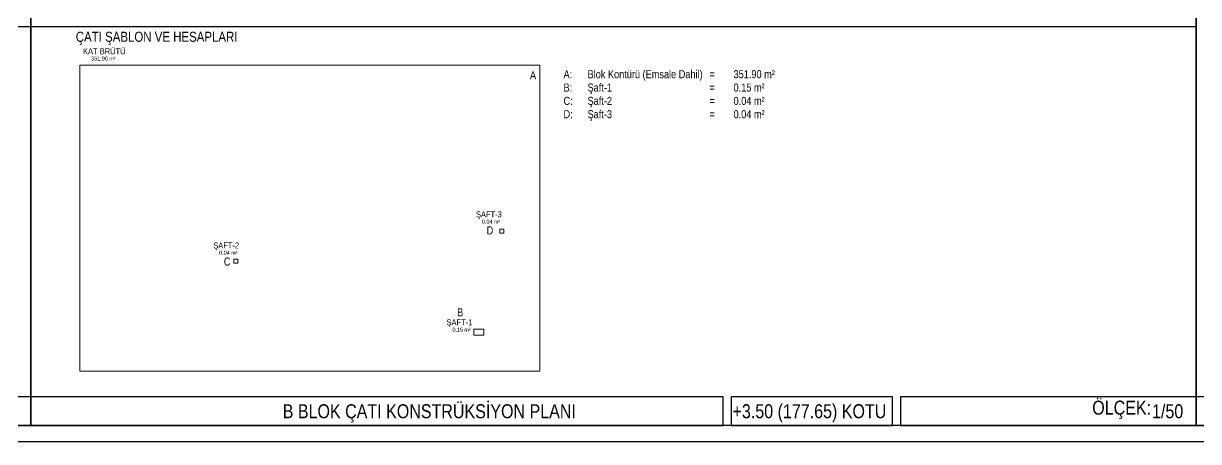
# Model space of a CAD drawing. Header units: millimetres. Extents: x 82776 to 137242, y 11666 to 27998.
# Drawn here: x 105593 to 108530, y 20553 to 21599 of the extents above; entities that cross this region are included whole.
import ezdxf
from ezdxf.enums import TextEntityAlignment as Align

# ---------------------------------------------------------------- set-up
doc = ezdxf.new("R2010")
doc.units = ezdxf.units.MM
doc.layers.add('0_IFC_A_Emsal_Brüt Alan', color=201, linetype='Continuous', lineweight=18)
doc.layers.add('0_IFC_A_Emsal_Şaft', color=142, linetype='Continuous', lineweight=13)
for name, color, linetype in [('0_IFC_Legend_Text', 7, 'Continuous'), ('0_IFC_Legend_Viewport', 7, 'Continuous'), ('0_IFC_Room_Text(No)_50', 12, 'Continuous'), ('0_IFC_Text_Explanation_100', 231, 'Continuous'), ('0_IFC_Text_Explanation_50', 231, 'Continuous')]:
    doc.layers.add(name, color=color, linetype=linetype)
doc.styles.add('IFC_TEXT', font='ARIALN.TTF')

# ---------------------------------------------------------------- blocks, each defined once
blk = doc.blocks.new('*U48')
for points in [[(-2913.3, 0), (-1182.8, 0), (-1182.8, 71.5), (-2913.3, 71.5)], [(-1162.8, 0), (-759.4, 0), (-759.4, 71.5), (-1162.8, 71.5)], [(-739.4, 0), (0, 0), (0, 71.5), (-739.4, 71.5)]]:
    blk.add_lwpolyline(points, close=True)
at = {"layer": '0_IFC_Legend_Viewport', "transparency": 33554687}
blk.add_lwpolyline([(-2913.3, 2920), (0, 2920), (0, 0), (-2913.3, 0)], close=True, dxfattribs=at)
at = {"style": 'IFC_TEXT'}
for tag, p in [('PAFTA', (-2283.7, 17.9)), ('KOT', (-1159.1, 18)), ('OLCEK', (-110.4, 17.9))]:
    blk.add_attdef(tag, p, '', height=35, dxfattribs=at)
at = {"layer": '0_IFC_Legend_Text', "transparency": 33554687, "insert": (-259.9, 61.9), "char_height": 35, "attachment_point": 1, "style": 'IFC_TEXT'}
blk.add_mtext_dynamic_manual_height_columns('ÖLÇEK:', width=490.238, gutter_width=61.4, heights=[0], dxfattribs=at)
blk = doc.blocks.new('0_IFC_SCHEMA_TEXT_50')
at = {"layer": '0_IFC_Room_Text(No)_50', "insert": (13.2, -38.5), "char_height": 9.62, "attachment_point": 1, "style": 'IFC_TEXT'}
blk.add_mtext_dynamic_manual_height_columns('m²', width=16.695, gutter_width=6.88, heights=[0], dxfattribs=at)
at = {"layer": '0_IFC_Room_Text(No)_50', "style": 'IFC_TEXT'}
blk.add_attdef('ROOM_NAME', text='', height=13.5, dxfattribs=at).set_placement((0.7, -24.8), align=Align.MIDDLE_CENTER)
blk.add_attdef('AREA', text='', height=9.62, dxfattribs=at).set_placement((9.8, -48.1), align=Align.RIGHT)
blk = doc.blocks.new('B_CK_SEMA')
at = {"layer": '0_IFC_A_Emsal_Brüt Alan'}
blk.add_lwpolyline([(0, 0), (2300, 0), (2300, -1530), (0, -1530)], close=True, dxfattribs=at)
at = {"layer": '0_IFC_A_Emsal_Şaft', "elevation": 425.7}
for points in [[(2100, -840), (2120, -840), (2120, -820), (2100, -820)], [(770, -990), (790, -990), (790, -970), (770, -970)], [(1970, -1350), (2020, -1350), (2020, -1320), (1970, -1320)]]:
    blk.add_lwpolyline(points, close=True, dxfattribs=at)
at = {"transparency": 33554687}
ref = blk.add_blockref('0_IFC_SCHEMA_TEXT_50', (120, 120), dxfattribs=dict(at, xscale=2, yscale=2, zscale=2))
ref.add_attrib('ROOM_NAME', 'KAT BRÜTÜ', dxfattribs={"layer": '0_IFC_Room_Text(No)_50', "height": 30, "style": 'IFC_TEXT'}).set_placement((121.4, 70.3), align=Align.MIDDLE_CENTER)
ref.add_attrib('AREA', '351.90', dxfattribs={"layer": '0_IFC_Room_Text(No)_50', "height": 20, "style": 'IFC_TEXT'}).set_placement((139.7, 23.8), align=Align.RIGHT)
ref = blk.add_blockref('0_IFC_SCHEMA_TEXT_50', (2043, -696, 425.7), dxfattribs=dict(at, xscale=2, yscale=2, zscale=2))
ref.add_attrib('ROOM_NAME', 'ŞAFT-3', dxfattribs={"layer": '0_IFC_Room_Text(No)_50', "height": 30, "style": 'IFC_TEXT'}).set_placement((2044.4, -745.7, 425.7), align=Align.MIDDLE_CENTER)
ref.add_attrib('AREA', '0.04', dxfattribs={"layer": '0_IFC_Room_Text(No)_50', "height": 20, "style": 'IFC_TEXT'}).set_placement((2062.7, -792.2, 425.7), align=Align.RIGHT)
ref = blk.add_blockref('0_IFC_SCHEMA_TEXT_50', (729.4, -851.7, 425.7), dxfattribs=dict(at, xscale=2, yscale=2, zscale=2))
ref.add_attrib('ROOM_NAME', 'ŞAFT-2', dxfattribs={"layer": '0_IFC_Room_Text(No)_50', "height": 30, "style": 'IFC_TEXT'}).set_placement((730.8, -901.4, 425.7), align=Align.MIDDLE_CENTER)
ref.add_attrib('AREA', '0.04', dxfattribs={"layer": '0_IFC_Room_Text(No)_50', "height": 20, "style": 'IFC_TEXT'}).set_placement((749.1, -947.9, 425.7), align=Align.RIGHT)
ref = blk.add_blockref('0_IFC_SCHEMA_TEXT_50', (1895.9, -1235.9, 425.7), dxfattribs=dict(at, xscale=2, yscale=2, zscale=2))
ref.add_attrib('ROOM_NAME', 'ŞAFT-1', dxfattribs={"layer": '0_IFC_Room_Text(No)_50', "height": 30, "style": 'IFC_TEXT'}).set_placement((1897.3, -1285.6, 425.7), align=Align.MIDDLE_CENTER)
ref.add_attrib('AREA', '0.15', dxfattribs={"layer": '0_IFC_Room_Text(No)_50', "height": 20, "style": 'IFC_TEXT'}).set_placement((1915.6, -1332.1, 425.7), align=Align.RIGHT)
at = {"layer": '0_IFC_Text_Explanation_50', "char_height": 40, "attachment_point": 1, "style": 'IFC_TEXT'}
for s, insert in [('A', (2250, -30)), ('D', (2033, -806, 425.7)), ('C', (719.4, -961.7, 425.7)), ('B', (1885.9, -1215.9, 425.7))]:
    blk.add_mtext_dynamic_manual_height_columns(s, width=46.611, gutter_width=281.5, heights=[0], dxfattribs=dict(at, insert=insert))
blk = doc.blocks.new('*U2319')
blk.add_lwpolyline([(-3835.5, 0), (-1182.8, 0), (-1182.8, 71.5), (-3835.5, 71.5)], close=True)
at = {"layer": '0_IFC_Legend_Viewport', "transparency": 33554687}
blk.add_lwpolyline([(-3835.5, 2920), (0, 2920), (0, 0), (-3835.5, 0)], close=True, dxfattribs=at)
at = {"style": 'IFC_TEXT'}
for tag, p in [('PAFTA', (-2744.8, 17.9)), ('KOT', (-1159.1, 18)), ('OLCEK', (-110.4, 17.9))]:
    blk.add_attdef(tag, p, '', height=35, dxfattribs=at)

msp = doc.modelspace()

# ---------------------------------------------------------------- linework, layer by layer
msp.add_lwpolyline([(82776.4, 23553.6), (82776.4, 20553.6), (135318.5, 20553.3), (135318.5, 23553.3)], close=True)
msp.add_lwpolyline([(108524.7, 21590.2), (98401.6, 21590.2)])

# ---------------------------------------------------------------- block references
for p, values in [((105611.4, 20593.6), {'PAFTA': 'B BLOK ZEMİN KAT PLANI', 'KOT': '±0.00 (174.15) KOTU', 'OLCEK': '1/50'}), ((108524.7, 20593.6), {'PAFTA': 'B BLOK ÇATI KONSTRÜKSİYON PLANI', 'KOT': '+3.50 (177.65) KOTU', 'OLCEK': '1/50'})]:
    msp.add_blockref('*U48', p).add_auto_attribs(values)
msp.add_blockref('*U2319', (112360.2, 20593.6))
at = {"xscale": 0.5, "yscale": 0.5, "zscale": 0.5}
msp.add_blockref('B_CK_SEMA', (105734.2, 21494.3), dxfattribs=at)

# ---------------------------------------------------------------- texts
at = {"layer": '0_IFC_Text_Explanation_100', "transparency": 33554687, "insert": (105723.7, 21578.1), "char_height": 25, "attachment_point": 1, "style": 'IFC_TEXT'}
msp.add_mtext_dynamic_manual_height_columns('ÇATI ŞABLON VE HESAPLARI', width=1260.02, gutter_width=281.5, heights=[0], dxfattribs=at)
at = {"layer": '0_IFC_Text_Explanation_50', "char_height": 20, "attachment_point": 1, "style": 'IFC_TEXT'}
for s, width, insert in [('\\pxi-3,l4,t4;A:^IBlok Kontürü (Emsale Dahil)\\PB:^IŞaft-1\\PC:^IŞaft-2\\PD:^IŞaft-3', 395.703, (106923.1, 21482)), ('\\pxi-3,l4,ql,t4;=^I351.90 m²\\P=^I0.15 m²\\P=^I0.04 m²\\P=^I0.04 m²', 210.298, (107288.1, 21482))]:
    msp.add_mtext_dynamic_manual_height_columns(s, width=width, gutter_width=281.5, heights=[0], dxfattribs=dict(at, insert=insert))

doc.saveas('drawing.dxf')
